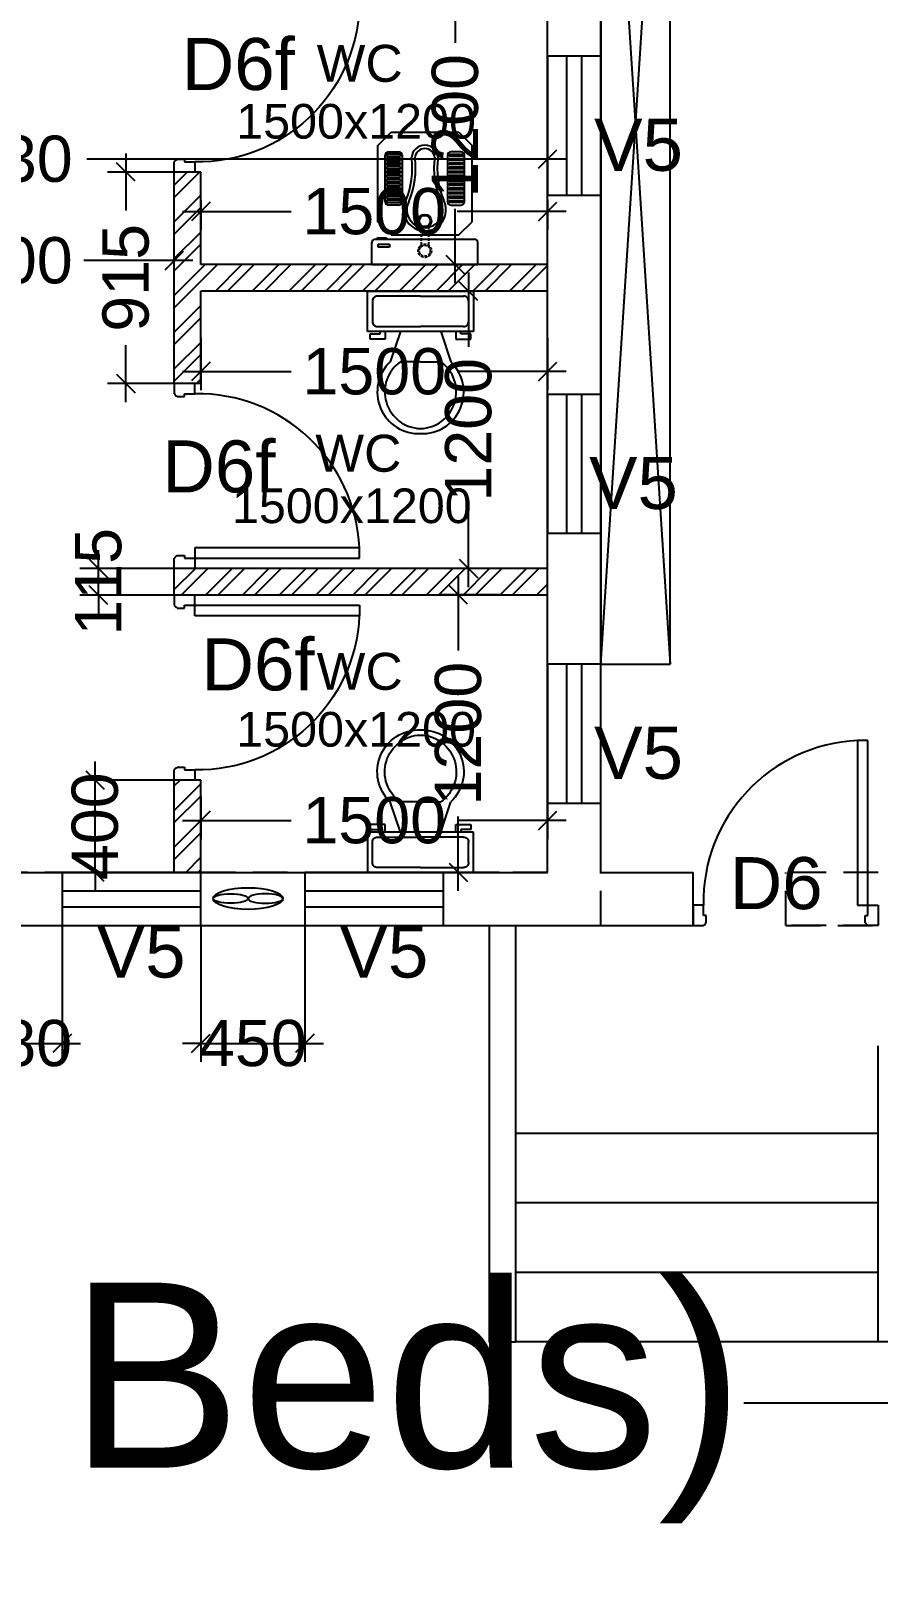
# Model space of a CAD drawing. Extents: x 6345096 to 6738923, y -6490958 to -6305885.
# Drawn here: x 6647524 to 6651189, y -6375273 to -6368605 of the extents above; entities that cross this region are included whole.
import ezdxf
from ezdxf.enums import TextEntityAlignment as Align

# ---------------------------------------------------------------- set-up
doc = ezdxf.new("R2010")
doc.units = 0
doc.header["$LTSCALE"] = 600
doc.header["$MEASUREMENT"] = 0
doc.header["$PDMODE"] = 35
doc.linetypes.add('HIDDEN', pattern=[0.375, 0.25, -0.125])
doc.layers.get('0').update_dxf_attribs({"linetype": 'CONTINUOUS'})
doc.layers.get('Defpoints').update_dxf_attribs({"linetype": 'CONTINUOUS'})
for name, color, linetype in [('8', 8, 'CONTINUOUS'), ('DIM-TEXT', 8, 'CONTINUOUS'), ('DOOR', 32, 'CONTINUOUS'), ('Duct', 8, 'CONTINUOUS'), ('Exaust', 8, 'CONTINUOUS'), ('HS', 251, 'CONTINUOUS'), ('joinery', 7, 'CONTINUOUS'), ('Room Dim', 1, 'CONTINUOUS'), ('Staircase', 7, 'CONTINUOUS'), ('T Wall', 8, 'CONTINUOUS'), ('TEXT', 6, 'CONTINUOUS'), ('toi-fix', 46, 'CONTINUOUS'), ('Toi. Wall Hat', 3, 'CONTINUOUS'), ('Walls', 7, 'CONTINUOUS'), ('WIN', 151, 'CONTINUOUS'), ('Working Dim', 5, 'CONTINUOUS')]:
    doc.layers.add(name, color=color, linetype=linetype)
doc.styles.add('ari', font='arial.ttf')
doc.styles.add('ARIAL', font='arial.ttf')
doc.styles.add('RT', font='romant.shx')
doc.dimstyles.new('int. dim', dxfattribs={"dimtxt": 200, "dimasz": 80, "dimexe": 80, "dimexo": 0, "dimgap": 70, "dimtad": 0, "dimdec": 0, "dimzin": 12, "dimdsep": 46, "dimtxsty": 'ari', "dimblk": 'OBLIQUE', "dimcen": 2, "dimdle": 80, "dimclrd": 256, "dimclre": 256, "dimclrt": 6, "dimadec": 0, "dimazin": 0, "dimtfac": 1, "dimtdec": 0, "dimtix": 1, "dimtmove": 2, "dimatfit": 3, "dimfxl": 1, "dimtolj": 1, "dimtzin": 0, "dimlwd": -1, "dimlwe": -1, "dimarcsym": 0})
doc.dimstyles.new('TEXT', dxfattribs={"dimscale": 0, "dimtxt": 600, "dimasz": 300, "dimexe": 300, "dimexo": 30, "dimgap": 50, "dimtad": 0, "dimdec": 0, "dimzin": 0, "dimdsep": 46, "dimtxsty": 'RT', "dimblk": 'OBLIQUE', "dimcen": 0.09, "dimdle": 300, "dimclrd": 256, "dimclre": 256, "dimclrt": 170, "dimadec": 0, "dimazin": 0, "dimtfac": 1, "dimtdec": 0, "dimtofl": 0, "dimtmove": 2, "dimatfit": 3, "dimfxl": 1, "dimfrac": 2, "dimtolj": 1, "dimtzin": 0, "dimlwd": -1, "dimlwe": -1, "dimarcsym": 0})

# ---------------------------------------------------------------- blocks, each defined once
blk = doc.blocks.new('_Oblique')
at = {"color": 0, "linetype": 'ByBlock', "lineweight": -2}
blk.add_line((-0.5, -0.5), (0.5, 0.5), dxfattribs=at)
blk = doc.blocks.new('*D1282')
at = {"layer": 'Defpoints', "color": 0, "linetype": 'Continuous', "transparency": 16777216}
for p in [(6610879.4, -6372845.6, 13.3), (6651519.1, -6372996, 13.8), (6651519.1, -6374540.9)]:
    blk.add_point(p, dxfattribs=at)
at = {"layer": 'DIM-TEXT', "transparency": 16777216}
for p, q in [((6610879.4, -6372845.6), (6610879.4, -6374840.9)), ((6651519.1, -6372996), (6651519.1, -6374840.9)), ((6610579.4, -6374540.9), (6611790.4, -6374540.9)), ((6651819.1, -6374540.9), (6650608.1, -6374540.9))]:
    blk.add_line(p, q, dxfattribs=at)
at = {"layer": 'DIM-TEXT', "linetype": 'Continuous', "transparency": 16777216, "xscale": 300, "yscale": 300, "zscale": 300, "rotation": 180}
blk.add_blockref('_Oblique', (6610879.4, -6374540.9), dxfattribs=at)
at = {"layer": 'DIM-TEXT', "linetype": 'Continuous', "transparency": 16777216, "xscale": 300, "yscale": 300, "zscale": 300}
blk.add_blockref('_Oblique', (6651519.1, -6374540.9), dxfattribs=at)
at = {"layer": 'DIM-TEXT', "color": 170, "linetype": 'Continuous', "transparency": 16777216, "insert": (6631199.3, -6374540.9), "char_height": 750, "attachment_point": 5, "style": 'ari'}
blk.add_mtext('\\A1;{\\H1.067x;(I.C.U. - 6 Beds) EMERGENCY MEDICINE DEPT (18 Beds) TRIAGE (6 Beds)}', dxfattribs=at)
blk = doc.blocks.new('*D2003')
at = {"layer": 'Defpoints', "color": 0, "linetype": 'Continuous', "transparency": 16777216}
for p in [(6610879.4, -6377055.2), (6610879.4, -6378105.9, 22), (6651939.6, -6378104.7, -1)]:
    blk.add_point(p, dxfattribs=at)
at = {"layer": 'DIM-TEXT', "transparency": 16777216}
for p, q in [((6610879.4, -6378105.9), (6610879.4, -6376755.2)), ((6651939.6, -6378104.7), (6651939.6, -6376755.2)), ((6610579.4, -6377055.2), (6620675.1, -6377055.2)), ((6652239.6, -6377055.2), (6642143.8, -6377055.2))]:
    blk.add_line(p, q, dxfattribs=at)
at = {"layer": 'DIM-TEXT', "linetype": 'Continuous', "transparency": 16777216, "xscale": 300, "yscale": 300, "zscale": 300, "rotation": 180}
blk.add_blockref('_Oblique', (6610879.4, -6377055.2), dxfattribs=at)
at = {"layer": 'DIM-TEXT', "linetype": 'Continuous', "transparency": 16777216, "xscale": 300, "yscale": 300, "zscale": 300}
blk.add_blockref('_Oblique', (6651939.6, -6377055.2), dxfattribs=at)
at = {"layer": 'DIM-TEXT', "color": 170, "linetype": 'Continuous', "transparency": 16777216, "insert": (6631409.5, -6377055.2), "char_height": 750, "attachment_point": 5, "style": 'ari'}
blk.add_mtext("\\A1;{\\H1.067x;SAMPLE COLLECTION & O.P.D's (9 Nos.)}", dxfattribs=at)
blk = doc.blocks.new('A$C2CD672AE')
at = {"layer": 'Staircase', "color": 8, "linetype": 'HIDDEN'}
for p, q in [((120870, 83048.2), (119302.3, 83048.2)), ((120870, 82748.2), (119302.3, 82748.2)), ((120870, 82448.2), (119302.3, 82448.2)), ((120870, 82148.2), (119302.3, 82148.2))]:
    blk.add_line(p, q, dxfattribs=at)
for points in [[(119187.3, 83948.2), (119187.3, 82148.2), (119302.3, 82148.2), (119302.3, 83948.2)], [(119187.3, 83428.2), (119187.3, 82148.2), (119302.3, 82148.2), (119302.3, 83428.2)], [(120985, 83428.2), (120985, 82148.2), (120870, 82148.2), (120870, 83428.2)]]:
    blk.add_lwpolyline(points, dxfattribs=at)
at = {"layer": 'Walls', "color": 8, "linetype": 'HIDDEN'}
for p, q in [((119440, 84178.2), (119440, 91263.1)), ((119670, 83948.3), (119670, 91263.3)), ((119440, 84178.2), (115079.9, 84178.2)), ((120870, 84178.2), (120470, 84178.2)), ((120470, 83948.3), (120470, 84178.2)), ((120870, 84178.2), (120470, 84178.2)), ((120470, 83948.3), (120470, 84178.2)), ((115079.9, 83948.3), (119670, 83948.3)), ((120470, 83948.3), (120870, 83948.3)), ((120470, 83948.3), (120870, 83948.3)), ((120870, 83948.2), (120470, 83948.2)), ((120870, 83948.2), (120470, 83948.2))]:
    blk.add_line(p, q, dxfattribs=at)
blk = doc.blocks.new('1000')
at = {"layer": 'DOOR'}
for p, q in [((0, -100), (0, 0)), ((0, 0), (49.7, 0)), ((49.7, 0), (49.7, -2.2)), ((63.2, -49.5), (49.7, -49.5)), ((49.7, -49.5), (49.7, -100)), ((63.2, -13.5), (61, -13.5)), ((63.2, -13.5), (63.2, -49.5)), ((836.8, -13.5), (836.8, -49.5)), ((836.8, -13.5), (839, -13.5)), ((836.8, -49.5), (850.3, -49.5)), ((850.3, 0), (850.3, -2.2)), ((900, 0), (850.3, 0)), ((850.3, -49.5), (850.3, -100)), ((900, -100), (900, 0)), ((49.7, -100), (0, -100)), ((49.7, -100), (49.7, -900.6)), ((100.2, -100), (49.7, -100)), ((100.2, -900.6), (100.2, -100)), ((850.3, -100), (900, -100)), ((49.7, -900.6), (100.2, -900.6))]:
    blk.add_line(p, q, dxfattribs=at)
for centre, major_axis, start_param, end_param in [((49.7, -13.5), (-7.95, 7.95), 3.926991, 5.497787), ((850.3, -13.5), (7.95, 7.95), 0.785398, 2.356194)]:
    blk.add_ellipse(centre, major_axis=major_axis, ratio=1, start_param=start_param, end_param=end_param, dxfattribs=at)
at = {"layer": 'DOOR', "color": 145}
blk.add_ellipse((64.3, -115.3), major_axis=(-519.7, 589.8), ratio=1, start_param=2.464943, end_param=4.009476, dxfattribs=at)
blk = doc.blocks.new('A$C70ED7303')
at = {"layer": 'toi-fix', "color": 8}
for p, q in [((0, 0), (229, 0)), ((229, 0), (229, -174.4)), ((-229, 0), (0, 0)), ((-229, -174.4), (-229, 0)), ((-207.2, -43.6), (-207.2, -130.8)), ((0, -21.8), (-185.4, -21.8)), ((0, -21.8), (185.4, -21.8)), ((207.2, -43.6), (207.2, -130.8)), ((229, -174.4), (-229, -174.4)), ((-218.1, -207.2), (-218.1, -185.4)), ((-218.1, -185.4), (-174.4, -185.4)), ((-185.4, -152.6), (0, -152.6)), ((-174.4, -185.4), (-174.4, -174.4)), ((-152.6, -174.4), (-152.6, -207.2)), ((-87.2, -174.4), (-130.8, -305.3)), ((185.4, -152.6), (0, -152.6)), ((87.2, -174.4), (130.8, -305.3)), ((152.6, -174.4), (152.6, -207.2)), ((174.4, -185.4), (174.4, -174.4)), ((218.1, -185.4), (174.4, -185.4)), ((218.1, -207.2), (218.1, -185.4)), ((-152.6, -207.2), (-218.1, -207.2)), ((152.6, -207.2), (218.1, -207.2)), ((0, -305.3), (-87.2, -305.3)), ((0, -305.3), (87.2, -305.3))]:
    blk.add_line(p, q, dxfattribs=at)
for centre, major_axis, start_param, end_param in [((-188.1, -40.9), (13.6, -13.6), 2.214297, 4.068888), ((188.1, -40.9), (13.6, -13.6), 0.643501, 2.498091), ((-188.1, -133.6), (-13.6, -13.6), 5.35589, 7.21048), ((188.1, -133.6), (-13.6, -13.6), 0.643501, 2.498091), ((-6.6, -436.2), (-127.6, -127.6), 4.686239, 7.105146), ((4.7, -435.5), (-112.7, -112.7), 4.541602, 7.039318), ((6.6, -436.2), (55.8, -171.6), -0.351019, 2.067888), ((-4.7, -435.5), (-112.7, -112.7), 0.814663, 3.31238)]:
    blk.add_ellipse(centre, major_axis=major_axis, ratio=1, start_param=start_param, end_param=end_param, dxfattribs=at)
blk = doc.blocks.new('A$C37B60793')
at = {"layer": 'toi-fix', "color": 8}
for p, q in [((0, 303.1), (127, 303.1)), ((0, -306.5), (0, 303.1)), ((146, -287.4), (146, 284.1)), ((171.2, 195), (247.4, 271.2)), ((247.4, 271.2), (685.9, 271.2)), ((762.1, 195), (685.9, 271.2)), ((171.2, -195.4), (171.2, 195)), ((343.3, 148.1), (343.3, 207.9)), ((358.5, 218.7), (358.5, 139.2)), ((369.5, 218.7), (358.5, 218.7)), ((362.3, 226.9), (630.5, 226.9)), ((369.5, 139.2), (369.5, 218.7)), ((382.7, 218.7), (382.7, 139.2)), ((393.7, 218.7), (382.7, 218.7)), ((393.7, 139.2), (393.7, 218.7)), ((406.9, 218.7), (406.9, 139.2)), ((417.9, 218.7), (406.9, 218.7)), ((417.9, 139.2), (417.9, 218.7)), ((431, 218.7), (431, 139.2)), ((442.1, 218.7), (431, 218.7)), ((442.1, 139.2), (442.1, 218.7)), ((455.2, 218.7), (455.2, 139.2)), ((466.3, 218.7), (455.2, 218.7)), ((466.3, 139.2), (466.3, 218.7)), ((479.4, 218.7), (479.4, 139.2)), ((490.5, 218.7), (479.4, 218.7)), ((490.5, 139.2), (490.5, 218.7)), ((503.6, 218.7), (503.6, 139.2)), ((514.6, 218.7), (503.6, 218.7)), ((514.6, 139.2), (514.6, 218.7)), ((527.8, 218.7), (527.8, 139.2)), ((538.8, 218.7), (527.8, 218.7)), ((538.8, 139.2), (538.8, 218.7)), ((552, 218.7), (552, 139.2)), ((563, 218.7), (552, 218.7)), ((563, 139.2), (563, 218.7)), ((576.2, 218.7), (576.2, 139.2)), ((587.2, 218.7), (576.2, 218.7)), ((587.2, 139.2), (587.2, 218.7)), ((600.4, 218.7), (600.4, 139.2)), ((611.4, 218.7), (600.4, 218.7)), ((611.4, 139.2), (611.4, 218.7)), ((624.5, 218.7), (624.5, 139.2)), ((635.6, 218.7), (624.5, 218.7)), ((635.6, 139.2), (635.6, 218.7)), ((649.5, 207.9), (649.5, 148.1)), ((762.1, -195.4), (762.1, 195)), ((358.5, 139.2), (369.5, 139.2)), ((630.5, 129.1), (362.3, 129.1)), ((382.7, 139.2), (393.7, 139.2)), ((406.9, 139.2), (417.9, 139.2)), ((431, 139.2), (442.1, 139.2)), ((455.2, 139.2), (466.3, 139.2)), ((479.4, 139.2), (490.5, 139.2)), ((503.6, 139.2), (514.6, 139.2)), ((527.8, 139.2), (538.8, 139.2)), ((552, 139.2), (563, 139.2)), ((576.2, 139.2), (587.2, 139.2)), ((600.4, 139.2), (611.4, 139.2)), ((624.5, 139.2), (635.6, 139.2)), ((343.3, -151.5), (343.3, -211.2)), ((358.5, -222), (358.5, -142.6)), ((358.5, -142.6), (369.5, -142.6)), ((630.5, -132.4), (362.3, -132.4)), ((369.5, -142.6), (369.5, -222)), ((382.7, -222), (382.7, -142.6)), ((382.7, -142.6), (393.7, -142.6)), ((393.7, -142.6), (393.7, -222)), ((406.9, -222), (406.9, -142.6)), ((406.9, -142.6), (417.9, -142.6)), ((417.9, -142.6), (417.9, -222)), ((431, -222), (431, -142.6)), ((431, -142.6), (442.1, -142.6)), ((442.1, -142.6), (442.1, -222)), ((455.2, -222), (455.2, -142.6)), ((455.2, -142.6), (466.3, -142.6)), ((466.3, -142.6), (466.3, -222)), ((479.4, -222), (479.4, -142.6)), ((479.4, -142.6), (490.5, -142.6)), ((490.5, -142.6), (490.5, -222)), ((503.6, -222), (503.6, -142.6)), ((503.6, -142.6), (514.6, -142.6)), ((514.6, -142.6), (514.6, -222)), ((527.8, -222), (527.8, -142.6)), ((527.8, -142.6), (538.8, -142.6)), ((538.8, -142.6), (538.8, -222)), ((552, -222), (552, -142.6)), ((552, -142.6), (563, -142.6)), ((563, -142.6), (563, -222)), ((576.2, -222), (576.2, -142.6)), ((576.2, -142.6), (587.2, -142.6)), ((587.2, -142.6), (587.2, -222)), ((600.4, -222), (600.4, -142.6)), ((600.4, -142.6), (611.4, -142.6)), ((611.4, -142.6), (611.4, -222)), ((624.5, -222), (624.5, -142.6)), ((624.5, -142.6), (635.6, -142.6)), ((635.6, -142.6), (635.6, -222)), ((649.5, -211.2), (649.5, -151.5)), ((117.8, -205), (100.3, -205)), ((100.3, -205), (100.3, -270.7)), ((117.8, -270.7), (117.8, -205)), ((153.7, -221.4), (147.5, -221.4)), ((147.5, -221.4), (147.5, -276.8)), ((153.7, -276.8), (153.7, -221.4)), ((171.2, -195.4), (247.4, -271.6)), ((369.5, -222), (358.5, -222)), ((362.3, -230.3), (630.5, -230.3)), ((393.7, -222), (382.7, -222)), ((417.9, -222), (406.9, -222)), ((442.1, -222), (431, -222)), ((466.3, -222), (455.2, -222)), ((490.5, -222), (479.4, -222)), ((514.6, -222), (503.6, -222)), ((538.8, -222), (527.8, -222)), ((563, -222), (552, -222)), ((587.2, -222), (576.2, -222)), ((611.4, -222), (600.4, -222)), ((635.6, -222), (624.5, -222)), ((685.9, -271.6), (762.1, -195.4)), ((0, -306.5), (127, -306.5)), ((100.3, -270.7), (117.8, -270.7)), ((147.5, -276.8), (153.7, -276.8)), ((247.4, -271.6), (685.9, -271.6))]:
    blk.add_line(p, q, dxfattribs=at)
at = {"layer": 'toi-fix', "color": 8, "linetype": 'HIDDEN', "ltscale": 0.1}
for p, q in [((219.3, 19), (111.7, 19)), ((219.3, -22.3), (111.7, -22.3))]:
    blk.add_line(p, q, dxfattribs=at)
at = {"layer": 'toi-fix', "color": 8, "extrusion": (0, 0, -1)}
for centre, major_axis, start_param, end_param in [((127, 284.1), (-13.5, -13.5), 2.356194, 3.926991), ((362.3, 207.9), (13.5, -13.5), 2.356194, 3.926991), ((630.5, 207.9), (-13.5, -13.5), 2.356194, 3.926991), ((316.3, -1.7), (0, -122.2), -0.449608, 3.591264), ((316.3, -1.7), (0, -103.2), -0.449671, 3.591202), ((362.3, 148.1), (-13.5, -13.5), -0.785398, 0.785398), ((554, 536.4), (-29.4, -484.3), -0.19615, 0.346746), ((554, 536.4), (-11.6, -466), -0.160496, 0.3824), ((630.5, 148.1), (-13.5, -13.5), 3.926991, 5.497787), ((251.3, -1.7), (-26.9, -26.9), 0.785398, 7.068583), ((251.3, -1.7), (-22.5, -22.5), 0.785398, 7.068583), ((611.1, -1.7), (40.6, -40.6), 4.005105, 6.990469), ((611.1, -1.7), (-54, -54), 2.434309, 5.419673), ((554, -539.7), (29.4, -484.3), 2.794864, 3.33776), ((554, -539.7), (11.6, -466), 2.7592, 3.302095), ((362.3, -151.5), (13.5, -13.5), 2.356194, 3.926991), ((630.5, -151.5), (13.5, -13.5), 3.926991, 5.497787), ((362.3, -211.2), (-13.5, -13.5), -0.785398, 0.785398), ((630.5, -211.2), (13.5, -13.5), 5.497787, 7.068583), ((127, -287.4), (13.5, -13.5), 5.497787, 7.068583)]:
    blk.add_ellipse(centre, major_axis=major_axis, ratio=1, start_param=start_param, end_param=end_param, dxfattribs=at)
at = {"layer": 'toi-fix', "color": 8, "linetype": 'HIDDEN', "ltscale": 0.1, "extrusion": (0, 0, -1)}
for major_axis, start_param, end_param in [((26.9, -26.9), 2.356194490188911, 8.639379797368496), ((22.5, -22.5), 2.356194490188169, 8.639379797367756)]:
    blk.add_ellipse((79.7, -1.7), major_axis=major_axis, ratio=1, start_param=start_param, end_param=end_param, dxfattribs=at)
blk = doc.blocks.new('A$C153C7E87')
at = {"layer": 'Exaust', "color": 10, "extrusion": (0, 0, -1)}
for centre, major_axis, ratio in [((0, 0), (150.2, 0.1), 0.312125), ((-75.1, 0), (75.1, 0), 0.271389)]:
    blk.add_ellipse(centre, major_axis=major_axis, ratio=ratio, start_param=3.141593, end_param=9.424778, dxfattribs=at)
at = {"layer": 'Exaust', "color": 10}
blk.add_ellipse((75.1, 0), major_axis=(75.1, 0), ratio=0.271389, dxfattribs=at)
blk = doc.blocks.new('*D2525')
at = {"layer": 'Defpoints', "color": 0, "transparency": 16777216}
for p in [(6648259.5, -6369337.1, -0.7), (6649759.5, -6369337.1, 5.1), (6649759.5, -6369386.7)]:
    blk.add_point(p, dxfattribs=at)
at = {"layer": 'Working Dim', "transparency": 16777216}
for p, q in [((6648259.5, -6369337.1), (6648259.5, -6369466.7)), ((6649759.5, -6369337.1), (6649759.5, -6369466.7)), ((6648179.5, -6369386.7), (6648650.6, -6369386.7)), ((6649839.5, -6369386.7), (6649368.4, -6369386.7))]:
    blk.add_line(p, q, dxfattribs=at)
at = {"layer": 'Working Dim', "transparency": 16777216, "xscale": 80, "yscale": 80, "zscale": 80, "rotation": 180}
blk.add_blockref('_Oblique', (6648259.5, -6369386.7), dxfattribs=at)
at = {"layer": 'Working Dim', "transparency": 16777216, "xscale": 80, "yscale": 80, "zscale": 80}
blk.add_blockref('_Oblique', (6649759.5, -6369386.7), dxfattribs=at)
at = {"layer": 'Working Dim', "color": 6, "transparency": 16777216, "insert": (6649009.5, -6369386.7), "char_height": 200, "attachment_point": 5, "style": 'ari'}
blk.add_mtext('\\A1;1500', dxfattribs=at)
blk = doc.blocks.new('*D2526')
at = {"layer": 'Defpoints', "color": 0, "transparency": 16777216}
for p in [(6649359.7, -6368416.2), (6649546.8, -6368416.2, -0.7), (6649546.8, -6369616.2, -0.7)]:
    blk.add_point(p, dxfattribs=at)
at = {"layer": 'Working Dim', "transparency": 16777216}
for p, q in [((6649359.7, -6368336.2), (6649359.7, -6368657.3)), ((6649546.8, -6368416.2), (6649279.7, -6368416.2)), ((6649359.7, -6369696.2), (6649359.7, -6369375.1)), ((6649546.8, -6369616.2), (6649279.7, -6369616.2))]:
    blk.add_line(p, q, dxfattribs=at)
at = {"layer": 'Working Dim', "transparency": 16777216, "xscale": 80, "yscale": 80, "zscale": 80}
for p, rotation in [((6649359.7, -6368416.2), 90), ((6649359.7, -6369616.2), 270)]:
    blk.add_blockref('_Oblique', p, dxfattribs=dict(at, rotation=rotation))
at = {"layer": 'Working Dim', "color": 6, "transparency": 16777216, "insert": (6649359.7, -6369016.2), "char_height": 200, "attachment_point": 5, "rotation": 90, "style": 'ari'}
blk.add_mtext('\\A1;1200', dxfattribs=at)
blk = doc.blocks.new('*D2527')
at = {"layer": 'Defpoints', "color": 0, "transparency": 16777216}
for p in [(6649540.8, -6369731.2, -0.7), (6649417.2, -6370931.2), (6649540.8, -6370931.2, -0.7)]:
    blk.add_point(p, dxfattribs=at)
at = {"layer": 'Working Dim', "transparency": 16777216}
for p, q in [((6649417.2, -6369651.2), (6649417.2, -6369972.3)), ((6649540.8, -6369731.2), (6649337.2, -6369731.2)), ((6649417.2, -6371011.2), (6649417.2, -6370690.1)), ((6649540.8, -6370931.2), (6649337.2, -6370931.2))]:
    blk.add_line(p, q, dxfattribs=at)
at = {"layer": 'Working Dim', "transparency": 16777216, "xscale": 80, "yscale": 80, "zscale": 80}
for p, rotation in [((6649417.2, -6369731.2), 90), ((6649417.2, -6370931.2), 270)]:
    blk.add_blockref('_Oblique', p, dxfattribs=dict(at, rotation=rotation))
at = {"layer": 'Working Dim', "color": 6, "transparency": 16777216, "insert": (6649417.2, -6370331.2), "char_height": 200, "attachment_point": 5, "rotation": 90, "style": 'ari'}
blk.add_mtext('\\A1;1200', dxfattribs=at)
blk = doc.blocks.new('*D2528')
at = {"layer": 'Defpoints', "color": 0, "transparency": 16777216}
for p in [(6648259.5, -6369931.2, -0.7), (6649759.5, -6369931.2, 5.1), (6649759.5, -6370079.3)]:
    blk.add_point(p, dxfattribs=at)
at = {"layer": 'Working Dim', "transparency": 16777216}
for p, q in [((6648259.5, -6369931.2), (6648259.5, -6370159.3)), ((6649759.5, -6369931.2), (6649759.5, -6370159.3)), ((6648179.5, -6370079.3), (6648650.6, -6370079.3)), ((6649839.5, -6370079.3), (6649368.4, -6370079.3))]:
    blk.add_line(p, q, dxfattribs=at)
at = {"layer": 'Working Dim', "transparency": 16777216, "xscale": 80, "yscale": 80, "zscale": 80, "rotation": 180}
blk.add_blockref('_Oblique', (6648259.5, -6370079.3), dxfattribs=at)
at = {"layer": 'Working Dim', "transparency": 16777216, "xscale": 80, "yscale": 80, "zscale": 80}
blk.add_blockref('_Oblique', (6649759.5, -6370079.3), dxfattribs=at)
at = {"layer": 'Working Dim', "color": 6, "transparency": 16777216, "insert": (6649009.5, -6370079.3), "char_height": 200, "attachment_point": 5, "style": 'ari'}
blk.add_mtext('\\A1;1500', dxfattribs=at)
blk = doc.blocks.new('*D2529')
at = {"layer": 'Defpoints', "color": 0, "transparency": 16777216}
for p in [(6649373, -6371045.2), (6649550.5, -6371045.2, -0.7), (6649550.5, -6372245.7, 5.1)]:
    blk.add_point(p, dxfattribs=at)
at = {"layer": 'Working Dim', "transparency": 16777216}
for p, q in [((6649373, -6370965.2), (6649373, -6371286.5)), ((6649550.5, -6371045.2), (6649293, -6371045.2)), ((6649373, -6372325.7), (6649373, -6372004.3)), ((6649550.5, -6372245.7), (6649293, -6372245.7))]:
    blk.add_line(p, q, dxfattribs=at)
at = {"layer": 'Working Dim', "transparency": 16777216, "xscale": 80, "yscale": 80, "zscale": 80}
for p, rotation in [((6649373, -6371045.2), 90), ((6649373, -6372245.7), 270)]:
    blk.add_blockref('_Oblique', p, dxfattribs=dict(at, rotation=rotation))
at = {"layer": 'Working Dim', "color": 6, "transparency": 16777216, "insert": (6649373, -6371645.4), "char_height": 200, "attachment_point": 5, "rotation": 90, "style": 'ari'}
blk.add_mtext('\\A1;1200', dxfattribs=at)
blk = doc.blocks.new('*D2530')
at = {"layer": 'Defpoints', "color": 0, "transparency": 16777216}
for p in [(6648259.5, -6371917.4, -0.7), (6649759.5, -6371945.6, 2.8), (6649759.5, -6372021.2)]:
    blk.add_point(p, dxfattribs=at)
at = {"layer": 'Working Dim', "transparency": 16777216}
for p, q in [((6648259.5, -6371917.4), (6648259.5, -6372101.2)), ((6649759.5, -6371945.6), (6649759.5, -6372101.2)), ((6648179.5, -6372021.2), (6648650.6, -6372021.2)), ((6649839.5, -6372021.2), (6649368.4, -6372021.2))]:
    blk.add_line(p, q, dxfattribs=at)
at = {"layer": 'Working Dim', "transparency": 16777216, "xscale": 80, "yscale": 80, "zscale": 80, "rotation": 180}
blk.add_blockref('_Oblique', (6648259.5, -6372021.2), dxfattribs=at)
at = {"layer": 'Working Dim', "transparency": 16777216, "xscale": 80, "yscale": 80, "zscale": 80}
blk.add_blockref('_Oblique', (6649759.5, -6372021.2), dxfattribs=at)
at = {"layer": 'Working Dim', "color": 6, "transparency": 16777216, "insert": (6649009.5, -6372021.2), "char_height": 200, "attachment_point": 5, "style": 'ari'}
blk.add_mtext('\\A1;1500', dxfattribs=at)
blk = doc.blocks.new('*D2539')
at = {"layer": 'Defpoints', "color": 0, "transparency": 16777216}
for p in [(6648144.5, -6369599.1), (6646644.4, -6369673.7, -0.7), (6648144.5, -6369673.7, -0.7)]:
    blk.add_point(p, dxfattribs=at)
at = {"layer": 'Working Dim', "transparency": 16777216}
for p, q in [((6646644.4, -6369673.7), (6646644.4, -6369519.1)), ((6648144.5, -6369673.7), (6648144.5, -6369519.1)), ((6646564.4, -6369599.1), (6647035.5, -6369599.1)), ((6648224.5, -6369599.1), (6647753.3, -6369599.1))]:
    blk.add_line(p, q, dxfattribs=at)
at = {"layer": 'Working Dim', "transparency": 16777216, "xscale": 80, "yscale": 80, "zscale": 80, "rotation": 180}
blk.add_blockref('_Oblique', (6646644.4, -6369599.1), dxfattribs=at)
at = {"layer": 'Working Dim', "transparency": 16777216, "xscale": 80, "yscale": 80, "zscale": 80}
blk.add_blockref('_Oblique', (6648144.5, -6369599.1), dxfattribs=at)
at = {"layer": 'Working Dim', "color": 6, "transparency": 16777216, "insert": (6647394.4, -6369599.1), "char_height": 200, "attachment_point": 5, "style": 'ari'}
blk.add_mtext('\\A1;1500', dxfattribs=at)
blk = doc.blocks.new('*D2540')
at = {"layer": 'Defpoints', "color": 0, "transparency": 16777216}
for p in [(6649759.5, -6369160), (6645029.4, -6369355.3, 5.1), (6649759.5, -6369524.1, 5.1)]:
    blk.add_point(p, dxfattribs=at)
at = {"layer": 'Working Dim', "transparency": 16777216}
for p, q in [((6645029.4, -6369355.3), (6645029.4, -6369080)), ((6649759.5, -6369524.1), (6649759.5, -6369080)), ((6644949.4, -6369160), (6647022.1, -6369160)), ((6649839.5, -6369160), (6647766.7, -6369160))]:
    blk.add_line(p, q, dxfattribs=at)
at = {"layer": 'Working Dim', "transparency": 16777216, "xscale": 80, "yscale": 80, "zscale": 80, "rotation": 180}
blk.add_blockref('_Oblique', (6645029.4, -6369160), dxfattribs=at)
at = {"layer": 'Working Dim', "transparency": 16777216, "xscale": 80, "yscale": 80, "zscale": 80}
blk.add_blockref('_Oblique', (6649759.5, -6369160), dxfattribs=at)
at = {"layer": 'Working Dim', "color": 6, "transparency": 16777216, "insert": (6647394.4, -6369160), "char_height": 200, "attachment_point": 5, "style": 'ari'}
blk.add_mtext('\\A1;4730', dxfattribs=at)
blk = doc.blocks.new('*D2546')
at = {"layer": 'Defpoints', "color": 0, "transparency": 16777216}
for p in [(6647279.4, -6372475.7), (6647659.5, -6372475.6), (6647659.5, -6372985.1)]:
    blk.add_point(p, dxfattribs=at)
at = {"layer": 'Working Dim', "transparency": 16777216}
for p, q in [((6647279.4, -6372475.7), (6647279.4, -6373065.1)), ((6647659.5, -6372475.6), (6647659.5, -6373065.1)), ((6647279.4, -6372985.1), (6647199.4, -6372985.1)), ((6647279.4, -6372985.1), (6647659.5, -6372985.1)), ((6647659.5, -6372985.1), (6647739.5, -6372985.1))]:
    blk.add_line(p, q, dxfattribs=at)
at = {"layer": 'Working Dim', "transparency": 16777216, "xscale": 80, "yscale": 80, "zscale": 80}
blk.add_blockref('_Oblique', (6647279.4, -6372985.1), dxfattribs=at)
at = {"layer": 'Working Dim', "transparency": 16777216, "xscale": 80, "yscale": 80, "zscale": 80, "rotation": 180}
blk.add_blockref('_Oblique', (6647659.5, -6372985.1), dxfattribs=at)
at = {"layer": 'Working Dim', "color": 6, "transparency": 16777216, "insert": (6647469.4, -6372985.1), "char_height": 200, "attachment_point": 5, "style": 'ari'}
blk.add_mtext('\\A1;380', dxfattribs=at)
blk = doc.blocks.new('*D2547')
at = {"layer": 'Defpoints', "color": 0, "transparency": 16777216}
for p in [(6648259.5, -6372475.7), (6648709.5, -6372475.7), (6648709.5, -6372985.1)]:
    blk.add_point(p, dxfattribs=at)
at = {"layer": 'Working Dim', "transparency": 16777216}
for p, q in [((6648259.5, -6372475.7), (6648259.5, -6373065.1)), ((6648709.5, -6372475.7), (6648709.5, -6373065.1)), ((6648259.5, -6372985.1), (6648179.5, -6372985.1)), ((6648259.5, -6372985.1), (6648709.5, -6372985.1)), ((6648709.5, -6372985.1), (6648789.5, -6372985.1))]:
    blk.add_line(p, q, dxfattribs=at)
at = {"layer": 'Working Dim', "transparency": 16777216, "xscale": 80, "yscale": 80, "zscale": 80}
blk.add_blockref('_Oblique', (6648259.5, -6372985.1), dxfattribs=at)
at = {"layer": 'Working Dim', "transparency": 16777216, "xscale": 80, "yscale": 80, "zscale": 80, "rotation": 180}
blk.add_blockref('_Oblique', (6648709.5, -6372985.1), dxfattribs=at)
at = {"layer": 'Working Dim', "color": 6, "transparency": 16777216, "insert": (6648484.5, -6372985.1), "char_height": 200, "attachment_point": 5, "style": 'ari'}
blk.add_mtext('\\A1;450', dxfattribs=at)
blk = doc.blocks.new('*D2513')
at = {"layer": 'Defpoints', "color": 0, "transparency": 16777216}
for p in [(6647801.9, -6371846.2), (6648144.5, -6371846.2, -0.7), (6648144.5, -6372245.6)]:
    blk.add_point(p, dxfattribs=at)
at = {"layer": 'Working Dim', "transparency": 16777216}
for p, q in [((6647801.9, -6371846.2), (6647801.9, -6371766.2)), ((6648144.5, -6371846.2), (6647721.9, -6371846.2)), ((6647801.9, -6372245.6), (6647801.9, -6371846.2)), ((6648144.5, -6372245.6), (6647721.9, -6372245.6)), ((6647801.9, -6372245.6), (6647801.9, -6372325.6))]:
    blk.add_line(p, q, dxfattribs=at)
at = {"layer": 'Working Dim', "transparency": 16777216, "xscale": 80, "yscale": 80, "zscale": 80}
for p, rotation in [((6647801.9, -6371846.2), 270), ((6647801.9, -6372245.6), 90)]:
    blk.add_blockref('_Oblique', p, dxfattribs=dict(at, rotation=rotation))
at = {"layer": 'Working Dim', "color": 6, "transparency": 16777216, "insert": (6647801.9, -6372045.9), "char_height": 200, "attachment_point": 5, "rotation": 90, "style": 'ari'}
blk.add_mtext('\\A1;400', dxfattribs=at)
blk = doc.blocks.new('*D2514')
at = {"layer": 'Defpoints', "color": 0, "transparency": 16777216}
for p in [(6647816.6, -6370931.2), (6648144.6, -6370931.2, -0.7), (6648144.5, -6371046.2, -0.7)]:
    blk.add_point(p, dxfattribs=at)
at = {"layer": 'Working Dim', "transparency": 16777216}
for p, q in [((6647816.6, -6370931.2), (6647816.6, -6370851.2)), ((6648144.6, -6370931.2), (6647736.6, -6370931.2)), ((6647816.6, -6371046.2), (6647816.6, -6370931.2)), ((6648144.5, -6371046.2), (6647736.6, -6371046.2)), ((6647816.6, -6371046.2), (6647816.6, -6371126.2))]:
    blk.add_line(p, q, dxfattribs=at)
at = {"layer": 'Working Dim', "transparency": 16777216, "xscale": 80, "yscale": 80, "zscale": 80}
for p, rotation in [((6647816.6, -6370931.2), 270), ((6647816.6, -6371046.2), 90)]:
    blk.add_blockref('_Oblique', p, dxfattribs=dict(at, rotation=rotation))
at = {"layer": 'Working Dim', "color": 6, "transparency": 16777216, "insert": (6647816.6, -6370988.7), "char_height": 200, "attachment_point": 5, "rotation": 90, "style": 'ari'}
blk.add_mtext('\\A1;115', dxfattribs=at)
blk = doc.blocks.new('*D2515')
at = {"layer": 'Defpoints', "color": 0, "transparency": 16777216}
for p in [(6647935, -6369216.2), (6648144.6, -6369216.2, -0.7), (6648144.6, -6370131.2, -0.7)]:
    blk.add_point(p, dxfattribs=at)
at = {"layer": 'Working Dim', "transparency": 16777216}
for p, q in [((6647935, -6369136.2), (6647935, -6369382)), ((6648144.6, -6369216.2), (6647855, -6369216.2)), ((6647935, -6370211.2), (6647935, -6369965.4)), ((6648144.6, -6370131.2), (6647855, -6370131.2))]:
    blk.add_line(p, q, dxfattribs=at)
at = {"layer": 'Working Dim', "transparency": 16777216, "xscale": 80, "yscale": 80, "zscale": 80}
for p, rotation in [((6647935, -6369216.2), 90), ((6647935, -6370131.2), 270)]:
    blk.add_blockref('_Oblique', p, dxfattribs=dict(at, rotation=rotation))
at = {"layer": 'Working Dim', "color": 6, "transparency": 16777216, "insert": (6647935, -6369673.7), "char_height": 200, "attachment_point": 5, "rotation": 90, "style": 'ari'}
blk.add_mtext('\\A1;915', dxfattribs=at)

msp = doc.modelspace()

# ---------------------------------------------------------------- hatches: boundary and pattern name
at = {"layer": 'Toi. Wall Hat'}
h = msp.add_hatch(dxfattribs=at)
h.set_pattern_fill('ANSI32', color=10, scale=300, style=0)
h.set_pattern_definition([(45, (-277374.81, 0.04), (-79.5495129, 79.5495129), []), (45, (-277321.78, 0.04), (-79.5495129, 79.5495129), [])])
h.paths.add_polyline_path([(6648259.492, -6367100.657), (6648144.492, -6367100.657), (6648144.492, -6367501.188), (6648259.492, -6367501.188)])
h.paths.add_polyline_path([(6646644.359, -6367100.657), (6646529.359, -6367100.657), (6646529.359, -6367501.188), (6646644.359, -6367501.188)])
h.paths.add_polyline_path([(6646644.359, -6368301.188), (6645029.359, -6368301.188), (6645029.359, -6368416.188), (6646644.359, -6368416.188)])
h.paths.add_polyline_path([(6649759.492, -6368301.188), (6648144.492, -6368301.188), (6648144.492, -6368416.188), (6649759.492, -6368416.188)])
h.paths.add_polyline_path([(6649759.492, -6369616.188), (6648259.492, -6369616.188), (6648259.492, -6369216.188), (6648144.492, -6369216.188), (6648144.492, -6370131.188), (6648259.492, -6370131.188), (6648259.492, -6369731.188), (6649759.492, -6369731.188)])
h.paths.add_polyline_path([(6646644.359, -6369216.188), (6646529.359, -6369216.188), (6646529.359, -6369616.188), (6645029.359, -6369616.188), (6645029.359, -6369731.188), (6646529.359, -6369731.188), (6646529.359, -6370131.188), (6646644.359, -6370131.188)])
h.paths.add_polyline_path([(6646644.359, -6370931.188), (6645029.359, -6370931.188), (6645029.359, -6371046.188), (6646644.359, -6371046.188)])
h.paths.add_polyline_path([(6646644.359, -6371846.188), (6646529.359, -6371846.188), (6646529.359, -6372245.657), (6646644.359, -6372245.657)])
h.paths.add_polyline_path([(6648259.492, -6371846.188), (6648144.492, -6371846.188), (6648144.492, -6372245.657), (6648259.492, -6372245.657)])
h.paths.add_polyline_path([(6649759.492, -6370931.188), (6648144.492, -6370931.188), (6648144.492, -6371046.188), (6649759.492, -6371046.188)])

# ---------------------------------------------------------------- linework, layer by layer
at = {"layer": 'Duct', "color": 7, "linetype": 'HIDDEN', "ltscale": 600, "elevation": 4.477}
msp.add_lwpolyline([(6649989.492, -6371345.588), (6650289.492, -6371345.588), (6650289.492, -6366685.588), (6649989.492, -6366685.588)], close=True, dxfattribs=at)
for points in [[(6649989.492, -6371345.588), (6650289.492, -6366685.588)], [(6649989.492, -6366685.588), (6650289.492, -6371345.588)]]:
    msp.add_lwpolyline(points, dxfattribs=at)
at = {"layer": 'Staircase', "linetype": 'Continuous'}
for p, q in [((6651189.403, -6373375.694), (6649621.712, -6373375.694)), ((6651189.403, -6373675.694), (6649621.712, -6373675.694)), ((6651189.403, -6373975.694), (6649621.712, -6373975.694)), ((6651189.403, -6374275.694), (6649621.712, -6374275.694))]:
    msp.add_line(p, q, dxfattribs=at)
for points in [[(6649506.712, -6372475.657), (6649506.712, -6374275.694), (6649621.712, -6374275.694), (6649621.712, -6372475.657)], [(6651304.403, -6372995.684), (6651304.403, -6374275.694), (6651189.403, -6374275.694), (6651189.403, -6372995.684)]]:
    msp.add_lwpolyline(points, dxfattribs=at)
at = {"layer": 'T Wall', "color": 6, "linetype": 'Continuous'}
for p, q in [((6648144.492, -6370131.188, 0.339), (6648144.492, -6369216.188, 0.339)), ((6648259.492, -6369216.188, 0.339), (6648144.492, -6369216.188, 0.339)), ((6648259.492, -6369616.188, 0.339), (6648259.492, -6369216.188, 0.339)), ((6649759.492, -6369616.188, 0.339), (6648259.492, -6369616.188, 0.339)), ((6648259.492, -6370131.188, 0.339), (6648259.492, -6369731.188, 0.339)), ((6649759.492, -6369731.188, 0.339), (6648259.492, -6369731.188, 0.339)), ((6648259.492, -6370131.188, 0.339), (6648144.492, -6370131.188, 0.339)), ((6648144.492, -6371046.188, 0.339), (6648144.492, -6370931.188, 0.339)), ((6649759.492, -6370931.188, 0.339), (6648144.492, -6370931.188, 0.339)), ((6649759.492, -6371046.188, 0.339), (6648144.492, -6371046.188, 0.339)), ((6648144.492, -6372246.188, 0.339), (6648144.492, -6371846.188, 0.339)), ((6648259.492, -6371846.188, 0.339), (6648144.492, -6371846.188, 0.339)), ((6648259.492, -6372246.188, 0.339), (6648259.492, -6371846.188, 0.339))]:
    msp.add_line(p, q, dxfattribs=at)
at = {"layer": 'Walls', "linetype": 'Continuous'}
for p, q in [((6649989.492, -6372245.657, 1.031), (6649989.492, -6365045.614, 1.031)), ((6649759.492, -6372245.657, 1.031), (6649759.492, -6367100.657, 1.031)), ((6645399.357, -6372245.657, 1.031), (6649759.492, -6372245.657, 1.031)), ((6649989.492, -6372245.657, 1.031), (6650389.497, -6372245.657, 1.031)), ((6650389.497, -6372475.657, 1.031), (6650389.497, -6372245.657, 1.031)), ((6645399.357, -6372475.657, 1.031), (6650389.497, -6372475.657, 1.031))]:
    msp.add_line(p, q, dxfattribs=at)
at = {"layer": 'WIN', "linetype": 'Continuous', "elevation": 1.031}
for points in [[(6649989.492, -6369315.588), (6649989.492, -6368715.588), (6649759.492, -6368715.588), (6649759.492, -6369315.588)], [(6649908.151, -6369315.588), (6649908.151, -6368715.588), (6649840.833, -6368715.588), (6649840.833, -6369315.588)], [(6649989.492, -6370778.159), (6649989.492, -6370178.159), (6649759.492, -6370178.159), (6649759.492, -6370778.159)], [(6649908.151, -6370778.159), (6649908.151, -6370178.159), (6649840.833, -6370178.159), (6649840.833, -6370778.159)], [(6649989.492, -6371945.588), (6649989.492, -6371345.588), (6649759.492, -6371345.588), (6649759.492, -6371945.588)], [(6649908.151, -6371945.588), (6649908.151, -6371345.588), (6649840.833, -6371345.588), (6649840.833, -6371945.588)], [(6647659.493, -6372475.589), (6648259.493, -6372475.589), (6648259.493, -6372245.589), (6647659.493, -6372245.588)], [(6648709.493, -6372475.589), (6649309.493, -6372475.589), (6649309.493, -6372245.589), (6648709.493, -6372245.588)], [(6647659.493, -6372394.248), (6648259.493, -6372394.248), (6648259.493, -6372326.929), (6647659.493, -6372326.929)], [(6648709.493, -6372394.247), (6649309.493, -6372394.247), (6649309.493, -6372326.929), (6648709.493, -6372326.929)]]:
    msp.add_lwpolyline(points, close=True, dxfattribs=at)

# ---------------------------------------------------------------- block references
at = {"layer": 'DOOR', "linetype": 'Continuous'}
for p, xscale, yscale, zscale, rotation in [((6648144.492, -6368416.188, 0.339), -0.8888888880610689, 0.8888888927176595, 0.8888888919152134, 89.99998715337463), ((6648144.6, -6370931.188, 0.339), 0.8888888880610689, 0.8888888880610689, 0.8888888880610689, 90.00001284662535), ((6648144.492, -6371046.188, 0.339), -0.8888888880610689, 0.8888888927176595, 0.8888888919152134, 89.99998715337463), ((6651189.497, -6372475.657, 1.031), 0.8888888880610689, 0.8888888880610689, 0.8888888880610689, 180.0000128466253)]:
    msp.add_blockref('1000', p, dxfattribs=dict(at, xscale=xscale, yscale=yscale, zscale=zscale, rotation=rotation))
at = {"layer": 'Exaust', "linetype": 'Continuous', "xscale": -1, "rotation": 180}
msp.add_blockref('A$C153C7E87', (6648463.475, -6372358.792, 3.78), dxfattribs=at)
at = {"layer": 'HS'}
msp.add_blockref('A$C2CD672AE', (6530319.294, -6456423.902, 8.17), dxfattribs=at)
at = {"layer": 'toi-fix', "color": 7, "xscale": -0.7511875331401825, "yscale": 0.7511875331401825, "zscale": 0.7511875321634243, "rotation": 270}
msp.add_blockref('A$C37B60793', (6649229.527, -6369616.719, 1.031), dxfattribs=at)
at = {"layer": 'toi-fix', "linetype": 'Continuous'}
msp.add_blockref('A$C70ED7303', (6649209.793, -6369731.188, 0.339), dxfattribs=at)
at = {"layer": 'toi-fix', "linetype": 'Continuous', "xscale": -1, "rotation": 180}
msp.add_blockref('A$C70ED7303', (6649209.793, -6372246.188, 0.339), dxfattribs=at)

# ---------------------------------------------------------------- texts
at = {"layer": '8', "color": 6, "style": 'ari'}
for p in [(6648421.587, -6368861.455, -10.486), (6648337.52, -6370602.023, -10.486), (6648506.934, -6371458.525, -10.486)]:
    msp.add_text('D6f', height=225, dxfattribs=at).set_placement(p, align=Align.CENTER)
at = {"layer": 'joinery', "style": 'ari'}
for s, p in [('V5', (6650152.766, -6369210.948, 3.785)), ('V5', (6650130.96, -6370673.519, 3.785)), ('V5', (6650152.766, -6371840.948, 3.785)), ('D6', (6650748.513, -6372404.626, 25.611)), ('V5', (6648001.112, -6372700.583, 4.477)), ('V5', (6649051.112, -6372700.583, 4.477))]:
    msp.add_text(s, height=225, dxfattribs=at).set_placement(p, align=Align.CENTER)
at = {"layer": 'Room Dim', "style": 'ARIAL'}
for p in [(6648930.873, -6369071.668, 0.339), (6648912.523, -6370734.825, 0.339), (6648930.873, -6371701.668, 0.339)]:
    msp.add_text('1500x1200', height=150, dxfattribs=at).set_placement(p, align=Align.CENTER)
at = {"layer": 'TEXT', "color": 7, "style": 'ARIAL'}
for p in [(6648946.583, -6368825.943, 0.339), (6648940.851, -6370512.54, 0.339), (6648946.583, -6371455.943, 0.339)]:
    msp.add_text('WC', height=160, dxfattribs=at).set_placement(p, align=Align.CENTER)

# ---------------------------------------------------------------- dimensions: what is measured, and where the dimension line sits
at = {"layer": 'DIM-TEXT', "linetype": 'Continuous'}
dim = msp.add_linear_dim(base=(6651519.099, -6374540.85, -12.768), p1=(6610879.441, -6372845.638, 0.533), p2=(6651519.099, -6372995.97, 1.031), text='{\\H1.067x;(I.C.U. - 6 Beds) EMERGENCY MEDICINE DEPT (18 Beds) TRIAGE (6 Beds)}', dimstyle='TEXT', override={"dimscale": 1, "dimtxt": 750, "dimexo": 0, "dimtxsty": 'ari'}, dxfattribs=at)
dim.commit()
dim.dimension.update_dxf_attribs({"geometry": '*D1282', "text_midpoint": (6631199.27, -6374540.85, -12.768)})
dim = msp.add_linear_dim(base=(6610879.358, -6377055.236, 1.031), p1=(6651939.585, -6378104.678), p2=(6610879.358, -6378105.854, 22.984), angle=180, text="{\\H1.067x;SAMPLE COLLECTION & O.P.D's (9 Nos.)}", dimstyle='TEXT', override={"dimscale": 1, "dimtxt": 750, "dimexo": 0, "dimtxsty": 'ari'}, dxfattribs=at)
dim.commit()
dim.dimension.update_dxf_attribs({"geometry": '*D2003', "text_midpoint": (6631409.471, -6377055.236, 1.031)})
at = {"layer": 'Working Dim'}
for base, p1, p2, picture, middle in [((6649359.657, -6368416.188, 1.031), (6649546.818, -6369616.188, 0.339), (6649546.818, -6368416.188, 0.339), '*D2526', (6649359.657, -6369016.188, 1.031)), ((6649417.188, -6370931.188, 1.031), (6649540.812, -6369731.188, 0.339), (6649540.812, -6370931.188, 0.339), '*D2527', (6649417.188, -6370331.188, 1.031)), ((6649373.047, -6371045.188, 1.031), (6649550.455, -6372245.657, 6.162), (6649550.455, -6371045.188, 0.339), '*D2529', (6649373.047, -6371645.423, 1.031))]:
    dim = msp.add_linear_dim(base=base, p1=p1, p2=p2, angle=90, dimstyle='int. dim', override={"dimtxt": 200}, dxfattribs=at)
    dim.commit()
    dim.dimension.update_dxf_attribs({"geometry": picture, "text_midpoint": middle})
for base, p1, p2, override, picture, middle in [((6649759.492, -6369159.993, 1.031), (6645029.359, -6369355.343, 6.162), (6649759.492, -6369524.117, 6.162), {"dimtxt": 200}, '*D2540', (6647394.425, -6369159.993, 1.031)), ((6649759.492, -6369386.711, 1.031), (6648259.492, -6369337.13, 0.339), (6649759.492, -6369337.13, 6.162), {"dimtxt": 200}, '*D2525', (6649009.492, -6369386.711, 1.031)), ((6648144.492, -6369599.14, 1.031), (6646644.359, -6369673.688, 0.339), (6648144.492, -6369673.688, 0.339), {"dimtxt": 200}, '*D2539', (6647394.425, -6369599.14, 1.031)), ((6649759.492, -6370079.314, 1.031), (6648259.492, -6369931.188, 0.339), (6649759.492, -6369931.188, 6.162), {"dimtxt": 200}, '*D2528', (6649009.492, -6370079.314, 1.031)), ((6649759.492, -6372021.24, 1.031), (6648259.492, -6371917.375, 0.339), (6649759.492, -6371945.588, 3.785), {"dimtxt": 200}, '*D2530', (6649009.492, -6372021.24, 1.031)), ((6647659.493, -6372985.093, 1.031), (6647279.357, -6372475.657, 1.031), (6647659.493, -6372475.589, 1.031), {"dimtxt": 200, "dimarcsym": 1}, '*D2546', (6647469.425, -6372985.093, 1.031)), ((6648709.493, -6372985.093, 1.031), (6648259.493, -6372475.657, 1.031), (6648709.493, -6372475.657, 1.031), {"dimtxt": 200, "dimarcsym": 1}, '*D2547', (6648484.493, -6372985.093, 1.031))]:
    dim = msp.add_linear_dim(base=base, p1=p1, p2=p2, dimstyle='int. dim', override=override, dxfattribs=at)
    dim.commit()
    dim.dimension.update_dxf_attribs({"geometry": picture, "text_midpoint": middle})
at = {"layer": 'Working Dim', "color": 7}
for base, p1, p2, picture, middle in [((6647934.981, -6369216.188, 1.031), (6648144.6, -6370131.188, 0.339), (6648144.6, -6369216.188, 0.339), '*D2515', (6647934.981, -6369673.688, 1.031)), ((6647816.589, -6370931.188, 1.031), (6648144.492, -6371046.188, 0.339), (6648144.6, -6370931.188, 0.339), '*D2514', (6647816.589, -6370988.688, 1.031))]:
    dim = msp.add_linear_dim(base=base, p1=p1, p2=p2, angle=90, dimstyle='int. dim', override={"dimtxt": 200, "dimarcsym": 1}, dxfattribs=at)
    dim.commit()
    dim.dimension.update_dxf_attribs({"geometry": picture, "text_midpoint": middle})
dim = msp.add_linear_dim(base=(6647801.935, -6371846.188, 1.031), p1=(6648144.492, -6372245.589, 1.031), p2=(6648144.492, -6371846.188, 0.339), angle=90, text='400', dimstyle='int. dim', override={"dimtxt": 200, "dimarcsym": 1}, dxfattribs=at)
dim.commit()
dim.dimension.update_dxf_attribs({"geometry": '*D2513', "text_midpoint": (6647801.935, -6372045.888, 1.031)})

doc.saveas('drawing.dxf')
